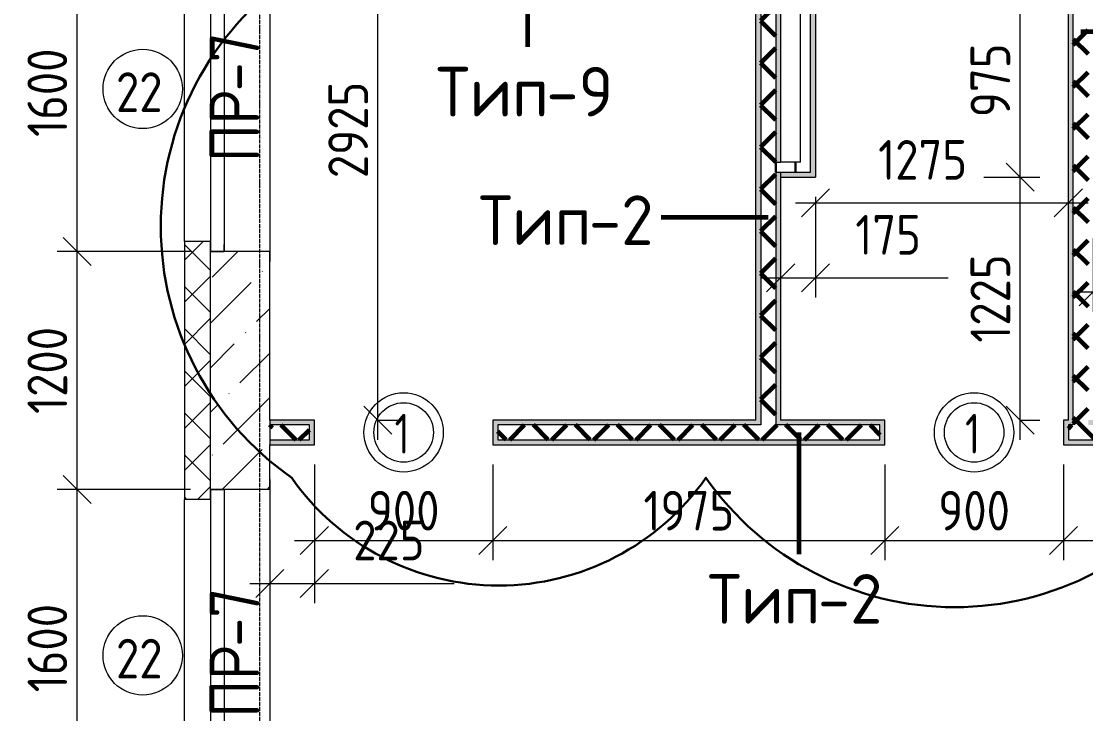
# Model space of a CAD drawing. Header units: millimetres. Extents: x -60946 to 138510, y -262288 to 24501.
# Drawn here: x -20793 to -15428, y -193954 to -190463 of the extents above; entities that cross this region are included whole.
import ezdxf

# ---------------------------------------------------------------- set-up
doc = ezdxf.new("R2010")
doc.units = ezdxf.units.MM
doc.linetypes.add('ADSK_Линия сетки', pattern=[25, 20, -2.5, 0, -2.5])
for name, color, linetype, lineweight in [('1) 2 вып перегородка', 7, 'Continuous', 60), ('2)Тип-2', 3, 'Continuous', 60), ('_ Окна', 7, 'Continuous', 18), ('Марки', 7, 'Continuous', 20), ('Марки дверей', 7, 'Continuous', 20), ('Марки окон', 7, 'Continuous', 20), ('Окна', 7, 'Continuous', 9), ('Оси', 7, 'Continuous', 9), ('Размеры', 7, 'Continuous', 9), ('Стены внутренние', 7, 'Continuous', 18), ('Стены наружные', 7, 'Continuous', 18), ('Стены штриховка', 7, 'Continuous', 9)]:
    doc.layers.add(name, color=color, linetype=linetype, lineweight=lineweight)
doc.layers.add('2)Тип-4', color=7, linetype='Continuous', lineweight=30, true_color=0x0080c0)
doc.styles.add('GOST Common_2', font='', dxfattribs={"width": 0.9, "height": 250})
doc.styles.add('GOST Common_3', font='', dxfattribs={"width": 0.9, "height": 200})
doc.styles.add('GOST Common_4', font='', dxfattribs={"height": 250})
doc.styles.add('GOST Common_B', font='', dxfattribs={"width": 0.8, "height": 200})
doc.styles.get('GOST Common_2').set_extended_font_data('GOST Common')
doc.styles.get('GOST Common_3').set_extended_font_data('GOST Common')
doc.styles.get('GOST Common_4').set_extended_font_data('GOST Common')
doc.styles.get('GOST Common_B').set_extended_font_data('GOST Common', bold=True)
doc.dimstyles.new('ADSK_Основной_2_0', dxfattribs={"dimscale": 304.8, "dimtxt": 201.142999, "dimasz": 0.463911, "dimexe": 0.328084, "dimexo": 0.328084, "dimgap": 0.164042, "dimtad": 1, "dimdec": 3, "dimrnd": 0.001, "dimdsep": 46, "dimtxsty": 'GOST Common_3', "dimblk1": 'OBLIQUE', "dimblk2": 'OBLIQUE', "dimsah": 1, "dimcen": 0.09, "dimdle": 0.328084, "dimazin": 2, "dimtfac": 1, "dimtdec": 4, "dimtix": 1, "dimtmove": 0, "dimatfit": 3, "dimfxl": 1, "dimtvp": 1, "dimtolj": 1, "dimtzin": 0, "dimlwd": 20, "dimlwe": 20, "dimarcsym": 2})
doc.dimstyles.new('ADSK_Основной_2_0_1', dxfattribs={"dimscale": 304.8, "dimtxt": 201.142999, "dimasz": 0.463911, "dimexe": 0.328084, "dimexo": 0.328084, "dimgap": 0.164042, "dimtad": 1, "dimdec": 3, "dimrnd": 0.001, "dimdsep": 46, "dimtxsty": 'GOST Common_3', "dimblk1": 'OBLIQUE', "dimblk2": 'OBLIQUE', "dimsah": 1, "dimcen": 0.09, "dimdle": 0.328084, "dimazin": 2, "dimtfac": 1, "dimtdec": 4, "dimtix": 1, "dimtmove": 1, "dimatfit": 3, "dimfxl": 1, "dimtvp": 1, "dimtolj": 1, "dimtzin": 0, "dimlwd": 20, "dimlwe": 20, "dimarcsym": 2})
doc.dimstyles.new('ADSK_Основной_2_0_2', dxfattribs={"dimscale": 304.8, "dimtxt": 201.142999, "dimasz": 0.463911, "dimexe": 0.328084, "dimexo": 0.328084, "dimgap": 0.164042, "dimtad": 1, "dimdec": 3, "dimrnd": 0.001, "dimdsep": 46, "dimtxsty": 'GOST Common_3', "dimblk1": 'OBLIQUE', "dimblk2": 'OBLIQUE', "dimsah": 1, "dimcen": 0.09, "dimdle": 0.328084, "dimazin": 2, "dimtfac": 1, "dimtdec": 4, "dimtix": 1, "dimtmove": 0, "dimatfit": 3, "dimfxl": 1, "dimtvp": 1, "dimtolj": 1, "dimtzin": 0, "dimlwd": 20, "dimlwe": 20, "dimarcsym": 2})
pattern_1 = [(45, (9.36, -198628.46), (-106.066, 106.066), []), (135, (9.36, -198628.46), (-106.066, -106.066), [])]

# ---------------------------------------------------------------- blocks, each defined once
blk = doc.blocks.new('ОКНО L03 _2СТ_RS - ОК-5_1600х2000h-3556607-Кладочный план 4-го этажа')
at = {"layer": '_ Окна'}
for p, q in [((-838.1, -79), (761.9, -79)), ((-838.1, -149), (-838.1, -79)), ((-838.1, -79), (-803.1, -79)), ((-818.1, -79), (-38.1, -79)), ((-38.1, -79), (741.9, -79)), ((761.9, -79), (726.9, -79)), ((761.9, -149), (761.9, -79)), ((-838.1, -149), (761.9, -149)), ((-838.1, -149), (-833.1, -149)), ((-818.1, -149), (-38.1, -149)), ((-38.1, -149), (741.9, -149)), ((761.9, -149), (756.9, -149))]:
    blk.add_line(p, q, dxfattribs=at)
at = {"layer": 'Окна'}
blk.add_line((-888.1, 150), (811.9, 150), dxfattribs=at)
blk = doc.blocks.new('_Oblique')
at = {"color": 0, "linetype": 'ByBlock', "lineweight": -2}
blk.add_line((-0.5, -0.5), (0.5, 0.5), dxfattribs=at)
blk = doc.blocks.new('*D5728')
at = {"layer": 'Defpoints', "color": 0, "transparency": 16777216}
for p in [(-20511.3, -192823.5), (-19839.6, -192823.5), (-19839.6, -194423.5)]:
    blk.add_point(p, dxfattribs=at)
at = {"layer": 'Размеры', "color": 0, "lineweight": 20, "transparency": 16777216}
for p, q in [((-20511.3, -194523.5), (-20511.3, -192723.5)), ((-19939.6, -192823.5), (-20611.3, -192823.5)), ((-19939.6, -194423.5), (-20611.3, -194423.5))]:
    blk.add_line(p, q, dxfattribs=at)
at = {"layer": 'Размеры', "color": 0, "lineweight": 20, "transparency": 16777216, "xscale": 141.4, "yscale": 141.4, "zscale": 141.4}
for p, rotation in [((-20511.3, -192823.5), 90), ((-20511.3, -194423.5), 270)]:
    blk.add_blockref('_Oblique', p, dxfattribs=dict(at, rotation=rotation))
at = {"layer": 'Размеры', "color": 0, "lineweight": 9, "transparency": 16777216, "insert": (-20661.3, -193623.5), "char_height": 200, "width": 560.473, "attachment_point": 5, "rotation": 90, "style": 'GOST Common_3'}
blk.add_mtext('\\A1;1600', dxfattribs=at)
blk = doc.blocks.new('*D5729')
at = {"layer": 'Defpoints', "color": 0, "transparency": 16777216}
for p in [(-20511.3, -191623.5), (-19839.6, -191623.5), (-19839.6, -192823.5)]:
    blk.add_point(p, dxfattribs=at)
at = {"layer": 'Размеры', "color": 0, "lineweight": 20, "transparency": 16777216}
for p, q in [((-20511.3, -192923.5), (-20511.3, -191523.5)), ((-19939.6, -191623.5), (-20611.3, -191623.5)), ((-19939.6, -192823.5), (-20611.3, -192823.5))]:
    blk.add_line(p, q, dxfattribs=at)
at = {"layer": 'Размеры', "color": 0, "lineweight": 20, "transparency": 16777216, "xscale": 141.4, "yscale": 141.4, "zscale": 141.4}
for p, rotation in [((-20511.3, -191623.5), 90), ((-20511.3, -192823.5), 270)]:
    blk.add_blockref('_Oblique', p, dxfattribs=dict(at, rotation=rotation))
at = {"layer": 'Размеры', "color": 0, "lineweight": 9, "transparency": 16777216, "insert": (-20661.3, -192223.5), "char_height": 200, "width": 560.473, "attachment_point": 5, "rotation": 90, "style": 'GOST Common_3'}
blk.add_mtext('\\A1;1200', dxfattribs=at)
blk = doc.blocks.new('*D5730')
at = {"layer": 'Defpoints', "color": 0, "transparency": 16777216}
for p in [(-20511.3, -190023.5), (-19839.6, -190023.5), (-19839.6, -191623.5)]:
    blk.add_point(p, dxfattribs=at)
at = {"layer": 'Размеры', "color": 0, "lineweight": 20, "transparency": 16777216}
for p, q in [((-20511.3, -191723.5), (-20511.3, -189923.5)), ((-19939.6, -190023.5), (-20611.3, -190023.5)), ((-19939.6, -191623.5), (-20611.3, -191623.5))]:
    blk.add_line(p, q, dxfattribs=at)
at = {"layer": 'Размеры', "color": 0, "lineweight": 20, "transparency": 16777216, "xscale": 141.4, "yscale": 141.4, "zscale": 141.4}
for p, rotation in [((-20511.3, -190023.5), 90), ((-20511.3, -191623.5), 270)]:
    blk.add_blockref('_Oblique', p, dxfattribs=dict(at, rotation=rotation))
at = {"layer": 'Размеры', "color": 0, "lineweight": 9, "transparency": 16777216, "insert": (-20661.3, -190823.5), "char_height": 200, "width": 560.473, "attachment_point": 5, "rotation": 90, "style": 'GOST Common_3'}
blk.add_mtext('\\A1;1600', dxfattribs=at)
blk = doc.blocks.new('*D6364')
at = {"layer": 'Defpoints', "color": 0, "transparency": 16777216}
for p in [(-19315.6, -192598.5), (-19540.6, -192980.5), (-19315.6, -193297.3)]:
    blk.add_point(p, dxfattribs=at)
at = {"layer": 'Размеры', "color": 0, "lineweight": 20, "transparency": 16777216}
for p, q in [((-19315.6, -192698.5), (-19315.6, -193397.3)), ((-19540.6, -193080.5), (-19540.6, -193397.3)), ((-19640.6, -193297.3), (-19315.6, -193297.3)), ((-19315.6, -193297.3), (-18611.4, -193297.3))]:
    blk.add_line(p, q, dxfattribs=at)
at = {"layer": 'Размеры', "color": 0, "lineweight": 20, "transparency": 16777216, "xscale": 141.4, "yscale": 141.4, "zscale": 141.4, "rotation": 180}
blk.add_blockref('_Oblique', (-19540.6, -193297.3), dxfattribs=at)
at = {"layer": 'Размеры', "color": 0, "lineweight": 20, "transparency": 16777216, "xscale": 141.4, "yscale": 141.4, "zscale": 141.4}
blk.add_blockref('_Oblique', (-19315.6, -193297.3), dxfattribs=at)
at = {"layer": 'Размеры', "color": 0, "lineweight": 9, "transparency": 16777216, "insert": (-19119.9, -192980.6), "char_height": 200, "width": 454.106, "attachment_point": 1, "line_spacing_factor": 1.022761, "style": 'GOST Common_3'}
blk.add_mtext('\\A1;225', dxfattribs=at)
blk = doc.blocks.new('*D6365')
at = {"layer": 'Defpoints', "color": 0, "transparency": 16777216}
for p in [(-19315.6, -192598.5), (-18415.6, -192598.5), (-18415.6, -193080.5)]:
    blk.add_point(p, dxfattribs=at)
at = {"layer": 'Размеры', "color": 0, "lineweight": 20, "transparency": 16777216}
for p, q in [((-19315.6, -192698.5), (-19315.6, -193180.5)), ((-18415.6, -192698.5), (-18415.6, -193180.5)), ((-19415.6, -193080.5), (-18315.6, -193080.5))]:
    blk.add_line(p, q, dxfattribs=at)
at = {"layer": 'Размеры', "color": 0, "lineweight": 20, "transparency": 16777216, "xscale": 141.4, "yscale": 141.4, "zscale": 141.4, "rotation": 180}
blk.add_blockref('_Oblique', (-19315.6, -193080.5), dxfattribs=at)
at = {"layer": 'Размеры', "color": 0, "lineweight": 20, "transparency": 16777216, "xscale": 141.4, "yscale": 141.4, "zscale": 141.4}
blk.add_blockref('_Oblique', (-18415.6, -193080.5), dxfattribs=at)
at = {"layer": 'Размеры', "color": 0, "lineweight": 9, "transparency": 16777216, "insert": (-18865.6, -192930.5), "char_height": 200, "width": 454.106, "attachment_point": 5, "style": 'GOST Common_3'}
blk.add_mtext('\\A1;900', dxfattribs=at)
blk = doc.blocks.new('*D6366')
at = {"layer": 'Defpoints', "color": 0, "transparency": 16777216}
for p in [(-18415.6, -192598.5), (-16440.6, -192598.5), (-16440.6, -193080.5)]:
    blk.add_point(p, dxfattribs=at)
at = {"layer": 'Размеры', "color": 0, "lineweight": 20, "transparency": 16777216}
for p, q in [((-18415.6, -192698.5), (-18415.6, -193180.5)), ((-16440.6, -192698.5), (-16440.6, -193180.5)), ((-18515.6, -193080.5), (-16340.6, -193080.5))]:
    blk.add_line(p, q, dxfattribs=at)
at = {"layer": 'Размеры', "color": 0, "lineweight": 20, "transparency": 16777216, "xscale": 141.4, "yscale": 141.4, "zscale": 141.4, "rotation": 180}
blk.add_blockref('_Oblique', (-18415.6, -193080.5), dxfattribs=at)
at = {"layer": 'Размеры', "color": 0, "lineweight": 20, "transparency": 16777216, "xscale": 141.4, "yscale": 141.4, "zscale": 141.4}
blk.add_blockref('_Oblique', (-16440.6, -193080.5), dxfattribs=at)
at = {"layer": 'Размеры', "color": 0, "lineweight": 9, "transparency": 16777216, "insert": (-17428.1, -192930.5), "char_height": 200, "width": 560.473, "attachment_point": 5, "style": 'GOST Common_3'}
blk.add_mtext('\\A1;1975', dxfattribs=at)
blk = doc.blocks.new('*D6367')
at = {"layer": 'Defpoints', "color": 0, "transparency": 16777216}
for p in [(-16440.6, -192598.5), (-15540.6, -192598.5), (-15540.6, -193080.5)]:
    blk.add_point(p, dxfattribs=at)
at = {"layer": 'Размеры', "color": 0, "lineweight": 20, "transparency": 16777216}
for p, q in [((-16440.6, -192698.5), (-16440.6, -193180.5)), ((-15540.6, -192698.5), (-15540.6, -193180.5)), ((-16540.6, -193080.5), (-15440.6, -193080.5))]:
    blk.add_line(p, q, dxfattribs=at)
at = {"layer": 'Размеры', "color": 0, "lineweight": 20, "transparency": 16777216, "xscale": 141.4, "yscale": 141.4, "zscale": 141.4, "rotation": 180}
blk.add_blockref('_Oblique', (-16440.6, -193080.5), dxfattribs=at)
at = {"layer": 'Размеры', "color": 0, "lineweight": 20, "transparency": 16777216, "xscale": 141.4, "yscale": 141.4, "zscale": 141.4}
blk.add_blockref('_Oblique', (-15540.6, -193080.5), dxfattribs=at)
at = {"layer": 'Размеры', "color": 0, "lineweight": 9, "transparency": 16777216, "insert": (-15990.6, -192930.5), "char_height": 200, "width": 454.106, "attachment_point": 5, "style": 'GOST Common_3'}
blk.add_mtext('\\A1;900', dxfattribs=at)
blk = doc.blocks.new('*D6368')
at = {"layer": 'Defpoints', "color": 0, "transparency": 16777216}
for p in [(-15540.6, -192598.5), (-14340.6, -192598.5), (-14340.6, -193080.5)]:
    blk.add_point(p, dxfattribs=at)
at = {"layer": 'Размеры', "color": 0, "lineweight": 20, "transparency": 16777216}
for p, q in [((-15540.6, -192698.5), (-15540.6, -193180.5)), ((-14340.6, -192698.5), (-14340.6, -193180.5)), ((-15640.6, -193080.5), (-14240.6, -193080.5))]:
    blk.add_line(p, q, dxfattribs=at)
at = {"layer": 'Размеры', "color": 0, "lineweight": 20, "transparency": 16777216, "xscale": 141.4, "yscale": 141.4, "zscale": 141.4, "rotation": 180}
blk.add_blockref('_Oblique', (-15540.6, -193080.5), dxfattribs=at)
at = {"layer": 'Размеры', "color": 0, "lineweight": 20, "transparency": 16777216, "xscale": 141.4, "yscale": 141.4, "zscale": 141.4}
blk.add_blockref('_Oblique', (-14340.6, -193080.5), dxfattribs=at)
at = {"layer": 'Размеры', "color": 0, "lineweight": 9, "transparency": 16777216, "insert": (-14940.6, -192930.5), "char_height": 200, "width": 560.473, "attachment_point": 5, "style": 'GOST Common_3'}
blk.add_mtext('\\A1;1200', dxfattribs=at)
blk = doc.blocks.new('*D6379')
at = {"layer": 'Defpoints', "color": 0, "transparency": 16777216}
for p in [(-19095.1, -189548.5), (-18995.2, -189548.5), (-19095.1, -192473.5)]:
    blk.add_point(p, dxfattribs=at)
at = {"layer": 'Размеры', "color": 0, "lineweight": 20, "transparency": 16777216}
for p, q in [((-18995.2, -192573.5), (-18995.2, -189448.5)), ((-18995.1, -189548.5), (-18895.2, -189548.5)), ((-18995.1, -192473.5), (-18895.2, -192473.5))]:
    blk.add_line(p, q, dxfattribs=at)
at = {"layer": 'Размеры', "color": 0, "lineweight": 20, "transparency": 16777216, "xscale": 141.4, "yscale": 141.4, "zscale": 141.4}
for p, rotation in [((-18995.2, -189548.5), 90), ((-18995.2, -192473.5), 270)]:
    blk.add_blockref('_Oblique', p, dxfattribs=dict(at, rotation=rotation))
at = {"layer": 'Размеры', "color": 0, "lineweight": 9, "transparency": 16777216, "insert": (-19145.2, -191011), "char_height": 200, "width": 605.475, "attachment_point": 5, "rotation": 90, "style": 'GOST Common_3'}
blk.add_mtext('\\A1;2925', dxfattribs=at)
blk = doc.blocks.new('*D6382')
at = {"layer": 'Defpoints', "color": 0, "transparency": 16777216}
for p in [(-16790.6, -191248.5), (-16965.6, -191456.7), (-16790.6, -191756.6)]:
    blk.add_point(p, dxfattribs=at)
at = {"layer": 'Размеры', "color": 0, "lineweight": 20, "transparency": 16777216}
for p, q in [((-16790.6, -191348.5), (-16790.6, -191856.6)), ((-16965.6, -191556.7), (-16965.6, -191856.6)), ((-17065.6, -191756.6), (-16790.6, -191756.6)), ((-16790.6, -191756.6), (-16120.7, -191756.6))]:
    blk.add_line(p, q, dxfattribs=at)
at = {"layer": 'Размеры', "color": 0, "lineweight": 20, "transparency": 16777216, "xscale": 141.4, "yscale": 141.4, "zscale": 141.4, "rotation": 180}
blk.add_blockref('_Oblique', (-16965.6, -191756.6), dxfattribs=at)
at = {"layer": 'Размеры', "color": 0, "lineweight": 20, "transparency": 16777216, "xscale": 141.4, "yscale": 141.4, "zscale": 141.4}
blk.add_blockref('_Oblique', (-16790.6, -191756.6), dxfattribs=at)
at = {"layer": 'Размеры', "color": 0, "lineweight": 9, "transparency": 16777216, "insert": (-16589.5, -191439.9), "char_height": 200, "width": 409.104, "attachment_point": 1, "line_spacing_factor": 1.022761, "style": 'GOST Common_3'}
blk.add_mtext('\\A1;175', dxfattribs=at)
blk = doc.blocks.new('*D6383')
at = {"layer": 'Defpoints', "color": 0, "transparency": 16777216}
for p in [(-16790.6, -191248.5), (-15515.6, -191378.6), (-15515.6, -191456.7)]:
    blk.add_point(p, dxfattribs=at)
at = {"layer": 'Размеры', "color": 0, "lineweight": 20, "transparency": 16777216}
for p, q in [((-15515.6, -191356.7), (-15515.6, -191278.6)), ((-16890.6, -191378.6), (-15415.6, -191378.6)), ((-16790.6, -191348.5), (-16790.6, -191478.6))]:
    blk.add_line(p, q, dxfattribs=at)
at = {"layer": 'Размеры', "color": 0, "lineweight": 20, "transparency": 16777216, "xscale": 141.4, "yscale": 141.4, "zscale": 141.4, "rotation": 180}
blk.add_blockref('_Oblique', (-16790.6, -191378.6), dxfattribs=at)
at = {"layer": 'Размеры', "color": 0, "lineweight": 20, "transparency": 16777216, "xscale": 141.4, "yscale": 141.4, "zscale": 141.4}
blk.add_blockref('_Oblique', (-15515.6, -191378.6), dxfattribs=at)
at = {"layer": 'Размеры', "color": 0, "lineweight": 9, "transparency": 16777216, "insert": (-16474.1, -191062), "char_height": 200, "width": 560.473, "attachment_point": 1, "line_spacing_factor": 1.022761, "style": 'GOST Common_3'}
blk.add_mtext('\\A1;1275', dxfattribs=at)
blk = doc.blocks.new('*D6387')
at = {"layer": 'Defpoints', "color": 0, "transparency": 16777216}
for p in [(-16041.6, -191248.5), (-15758.8, -191248.5), (-15858.8, -192473.5)]:
    blk.add_point(p, dxfattribs=at)
at = {"layer": 'Размеры', "color": 0, "lineweight": 20, "transparency": 16777216}
for p, q in [((-15758.8, -192573.5), (-15758.8, -191148.5)), ((-15941.6, -191248.5), (-15658.8, -191248.5)), ((-15758.8, -192473.5), (-15658.8, -192473.5))]:
    blk.add_line(p, q, dxfattribs=at)
at = {"layer": 'Размеры', "color": 0, "lineweight": 20, "transparency": 16777216, "xscale": 141.4, "yscale": 141.4, "zscale": 141.4}
for p, rotation in [((-15758.8, -191248.5), 90), ((-15758.8, -192473.5), 270)]:
    blk.add_blockref('_Oblique', p, dxfattribs=dict(at, rotation=rotation))
at = {"layer": 'Размеры', "color": 0, "lineweight": 9, "transparency": 16777216, "insert": (-15908.8, -191861), "char_height": 200, "width": 560.473, "attachment_point": 5, "rotation": 90, "style": 'GOST Common_3'}
blk.add_mtext('\\A1;1225', dxfattribs=at)
blk = doc.blocks.new('*D6388')
at = {"layer": 'Defpoints', "color": 0, "transparency": 16777216}
for p in [(-15858.8, -190273.5), (-15758.8, -190273.5), (-16041.6, -191248.5)]:
    blk.add_point(p, dxfattribs=at)
at = {"layer": 'Размеры', "color": 0, "lineweight": 20, "transparency": 16777216}
for p, q in [((-15758.8, -191348.5), (-15758.8, -190173.5)), ((-15758.8, -190273.5), (-15658.8, -190273.5)), ((-15941.6, -191248.5), (-15658.8, -191248.5))]:
    blk.add_line(p, q, dxfattribs=at)
at = {"layer": 'Размеры', "color": 0, "lineweight": 20, "transparency": 16777216, "xscale": 141.4, "yscale": 141.4, "zscale": 141.4}
for p, rotation in [((-15758.8, -190273.5), 90), ((-15758.8, -191248.5), 270)]:
    blk.add_blockref('_Oblique', p, dxfattribs=dict(at, rotation=rotation))
at = {"layer": 'Размеры', "color": 0, "lineweight": 9, "transparency": 16777216, "insert": (-15908.8, -190761), "char_height": 200, "width": 454.106, "attachment_point": 5, "rotation": 90, "style": 'GOST Common_3'}
blk.add_mtext('\\A1;975', dxfattribs=at)
blk = doc.blocks.new('*D6389')
at = {"layer": 'Defpoints', "color": 0, "transparency": 16777216}
for p in [(-15390.6, -191456.7), (-15215.6, -191456.7), (-15215.6, -191827.8)]:
    blk.add_point(p, dxfattribs=at)
at = {"layer": 'Размеры', "color": 0, "lineweight": 20, "transparency": 16777216}
for p, q in [((-15390.6, -191556.7), (-15390.6, -191927.8)), ((-15215.6, -191556.7), (-15215.6, -191927.8)), ((-15490.6, -191827.8), (-15215.6, -191827.8)), ((-15215.6, -191827.8), (-14545.7, -191827.8))]:
    blk.add_line(p, q, dxfattribs=at)
at = {"layer": 'Размеры', "color": 0, "lineweight": 20, "transparency": 16777216, "xscale": 141.4, "yscale": 141.4, "zscale": 141.4, "rotation": 180}
blk.add_blockref('_Oblique', (-15390.6, -191827.8), dxfattribs=at)
at = {"layer": 'Размеры', "color": 0, "lineweight": 20, "transparency": 16777216, "xscale": 141.4, "yscale": 141.4, "zscale": 141.4}
blk.add_blockref('_Oblique', (-15215.6, -191827.8), dxfattribs=at)
at = {"layer": 'Размеры', "color": 0, "lineweight": 9, "transparency": 16777216, "insert": (-15014.5, -191511.2), "char_height": 200, "width": 409.104, "attachment_point": 1, "line_spacing_factor": 1.022761, "style": 'GOST Common_3'}
blk.add_mtext('\\A1;175', dxfattribs=at)
blk = doc.blocks.new('М_двери1 - Марка экземпляра 2-3719212-Кладочный план 4-го этажа')
at = {"layer": 'Марки дверей'}
for radius in [2, 1.5]:
    blk.add_circle((0, 0), radius, dxfattribs=at)
blk = doc.blocks.new('М_окна1 - Маркировка типоразмера-1510237-Кладочный план 4-го этажа')
at = {"layer": 'Марки окон'}
blk.add_circle((0, 0), 2, dxfattribs=at)

msp = doc.modelspace()

# ---------------------------------------------------------------- hatches: boundary and pattern name
at = {"layer": '2)Тип-2'}
h = msp.add_hatch(color=256, dxfattribs=at)
h.paths.add_polyline_path([(-17090.6385, -192473.4914), (-17065.6385, -192473.4914), (-17065.6385, -189548.4914), (-17090.6385, -189548.4914), (-17090.6385, -192270.5967)])
h.paths.add_polyline_path([(-17065.6385, -189498.4914), (-17065.6385, -187623.4914), (-17090.6385, -187623.4914), (-17090.6385, -189498.4914)])
h = msp.add_hatch(dxfattribs=at)
h.set_pattern_fill('FP_4', color=256, style=0, pattern_type=2)
h.set_pattern_definition(pattern_1)
h.paths.add_polyline_path([(-17065.6385, -192498.4914), (-16990.6385, -192498.4914), (-16990.6385, -187623.4914), (-17065.6385, -187623.4914), (-17065.6385, -192473.4914)])
h = msp.add_hatch(color=256, dxfattribs=at)
h.paths.add_polyline_path([(-16990.6385, -192473.4914), (-16965.6385, -192473.4914), (-16965.6385, -191223.4914), (-16990.6385, -191223.4914), (-16990.6385, -192270.5967)])
h.paths.add_polyline_path([(-16965.6385, -191173.4914), (-16965.6385, -190248.4914), (-16990.6385, -190248.4914), (-16990.6385, -191173.4914)])
h.paths.add_polyline_path([(-16965.6385, -190173.4914), (-16965.6385, -187623.4914), (-16990.6385, -187623.4914), (-16990.6385, -190173.4914)])
h = msp.add_hatch(color=256, dxfattribs=at)
h.paths.add_polyline_path([(-15490.6385, -192473.4914), (-15490.6385, -188073.4914), (-15515.6385, -188073.4914), (-15515.6385, -192473.4914)])
h.paths.add_polyline_path([(-15490.6385, -188023.4914), (-15490.6385, -187623.4914), (-15515.6385, -187623.4914), (-15515.6385, -188023.4914)])
h = msp.add_hatch(dxfattribs=at)
h.set_pattern_fill('FP_4', color=256, style=0, pattern_type=2)
h.set_pattern_definition(pattern_1)
h.paths.add_polyline_path([(-15415.6385, -192498.4914), (-15415.6385, -187623.4914), (-15490.6385, -187623.4914), (-15490.6385, -192498.4914)])
h = msp.add_hatch(color=256, dxfattribs=at)
h.paths.add_polyline_path([(-19315.6385, -192598.4914), (-19315.6385, -192473.4914), (-19540.6385, -192473.4914), (-19540.6385, -192498.4914), (-19340.6385, -192498.4914), (-19340.6385, -192598.4914)])
h.paths.add_polyline_path([(-16465.6385, -192598.4914), (-16440.6385, -192598.4914), (-16440.6385, -192473.4914), (-16990.6385, -192473.4914), (-16990.6385, -192498.4914), (-16465.6385, -192498.4914), (-16465.6385, -192573.4914)])
h.paths.add_polyline_path([(-13140.6385, -192598.4914), (-13115.6385, -192598.4914), (-13115.6385, -192498.4914), (-12990.6385, -192498.4914), (-12990.6385, -192473.4914), (-13140.6385, -192473.4914)])
h.paths.add_polyline_path([(-14340.6385, -192598.4914), (-14340.6385, -192473.4914), (-15415.6385, -192473.4914), (-15415.6385, -192498.4914), (-14365.6385, -192498.4914), (-14365.6385, -192598.4914)])
h.paths.add_polyline_path([(-18415.6385, -192598.4914), (-18390.6385, -192598.4914), (-18390.6385, -192498.4914), (-17065.6385, -192498.4914), (-17065.6385, -192473.4914), (-18415.6385, -192473.4914)])
h.paths.add_polyline_path([(-15515.6385, -192598.4914), (-15515.6385, -192498.4914), (-15490.6385, -192498.4914), (-15490.6385, -192473.4914), (-15540.6385, -192473.4914), (-15540.6385, -192598.4914)])
h.paths.add_polyline_path([(-12915.6385, -192498.4914), (-12890.6385, -192498.4914), (-12890.6385, -192473.4914), (-12915.6385, -192473.4914)])
h = msp.add_hatch(color=256, dxfattribs=at)
h.paths.add_polyline_path([(-15515.6385, -192598.4914), (-14365.6385, -192598.4914), (-14365.6385, -192573.4914), (-15515.6385, -192573.4914)])
h.paths.add_polyline_path([(-12890.6385, -192598.4914), (-12890.6385, -192498.4914), (-12915.6385, -192498.4914), (-12915.6385, -192573.4914), (-13115.6385, -192573.4914), (-13115.6385, -192598.4914)])
h.paths.add_polyline_path([(-19540.6385, -192598.4914), (-19340.6385, -192598.4914), (-19340.6385, -192573.4914), (-19540.6385, -192573.4914)])
h.paths.add_polyline_path([(-18155.8748, -192598.4914), (-16465.6385, -192598.4914), (-16465.6385, -192573.4914), (-18390.6385, -192573.4914), (-18390.6385, -192598.4914)])
h = msp.add_hatch(dxfattribs=at)
h.set_pattern_fill('FP_4', color=256, style=0, pattern_type=2)
h.set_pattern_definition(pattern_1)
h.paths.add_polyline_path([(-16465.6385, -192573.4914), (-16465.6385, -192498.4914), (-18390.6385, -192498.4914), (-18390.6385, -192573.4914), (-16505.7919, -192573.4914)])
h.paths.add_polyline_path([(-12915.6385, -192573.4914), (-12915.6385, -192498.4914), (-13115.6385, -192498.4914), (-13115.6385, -192573.4914)])
h.paths.add_polyline_path([(-19540.6385, -192573.4914), (-19340.6385, -192573.4914), (-19340.6385, -192498.4914), (-19540.6385, -192498.4914)])
h.paths.add_polyline_path([(-14365.6385, -192573.4914), (-14365.6385, -192498.4914), (-15515.6385, -192498.4914), (-15515.6385, -192573.4914), (-14855.7089, -192573.4914)])
at = {"layer": '2)Тип-4', "true_color": 0x0080c0, "transparency": 33554687}
h = msp.add_hatch(color=142, dxfattribs=at)
h.paths.add_polyline_path([(-16790.6385, -191223.4914), (-16790.6385, -190273.4914), (-16815.6385, -190273.4914), (-16815.6385, -191223.4914)])
h.paths.add_polyline_path([(-16815.6385, -190148.4914), (-16790.6385, -190148.4914), (-16790.6385, -188098.4914), (-16815.6385, -188098.4914), (-16815.6385, -189448.4731)])
h = msp.add_hatch(dxfattribs=at)
h.set_pattern_fill('FP_6', color=142, style=0, pattern_type=2)
h.set_pattern_definition([(90, (9.36, -198628.46), (-100, 6e-15), [])])
h.paths.add_polyline_path([(-16990.6385, -191223.4914), (-16815.6385, -191223.4914), (-16815.6385, -191173.4914), (-16990.6385, -191173.4914)])
msp.add_hatch(color=142, dxfattribs=at).paths.add_polyline_path([(-16790.6385, -191248.4914), (-16790.6385, -191223.4914), (-16965.6385, -191223.4914), (-16965.6385, -191248.4914)])
at = {"layer": 'Стены внутренние', "lineweight": 9}
h = msp.add_hatch(dxfattribs=at)
h.set_pattern_fill('FP_2', color=256, style=0, pattern_type=2)
h.set_pattern_definition([(45, (9.36, -198628.46), (84.1895, 308.696), [396.875, -79.375, 3.353, -76.022])])
h.paths.add_polyline_path([(-19790.6385, -205423.4914), (-19540.6385, -205423.4914), (-19540.6385, -202023.4914), (-19839.6385, -202023.4914), (-19840.6385, -205423.4914), (-19805.9578, -205423.4914)])
h.paths.add_polyline_path([(-19839.6385, -200473.4914), (-19839.6385, -200423.4914), (-19540.6385, -200423.4914), (-19540.6385, -198223.4914), (-19839.6385, -198223.4914), (-19840.6385, -200473.4914)])
h.paths.add_polyline_path([(-19840.6385, -196673.4914), (-19839.6385, -196673.4914), (-19839.6385, -196623.4914), (-19540.6385, -196623.4914), (-19540.6385, -194423.4914), (-19839.6385, -194423.4914), (-19840.6385, -195092.7203)])
h.paths.add_polyline_path([(-19840.6385, -192873.4914), (-19839.6385, -192873.4914), (-19839.6385, -192823.4914), (-19540.6385, -192823.4914), (-19540.6385, -191623.4914), (-19839.6385, -191623.4914), (-19840.6385, -191573.4914)])
h.paths.add_polyline_path([(-19839.6385, -190073.4914), (-19839.6385, -190023.4914), (-19540.6385, -190023.4914), (-19540.6385, -187623.4914), (-19840.6385, -187623.4914), (-19840.6385, -190073.4914)])
at = {"layer": 'Стены наружные', "lineweight": 9}
h = msp.add_hatch(dxfattribs=at)
h.set_pattern_fill('FP_4', color=256, style=0, pattern_type=2)
h.set_pattern_definition(pattern_1)
h.paths.add_polyline_path([(-19840.6385, -205423.4914), (-19840.6385, -201973.4914), (-19970.6385, -201973.4914), (-19970.6385, -205423.4914)])
h.paths.add_polyline_path([(-19840.6385, -200473.4914), (-19840.6385, -198173.4914), (-19970.6385, -198173.4914), (-19970.6385, -200473.4914)])
h.paths.add_polyline_path([(-19970.6385, -196673.4914), (-19840.6385, -196673.4914), (-19840.6385, -194373.4914), (-19970.6385, -194373.4914), (-19970.6385, -195092.7203)])
h.paths.add_polyline_path([(-19970.6385, -192873.4914), (-19840.6385, -192873.4914), (-19840.6385, -191573.4914), (-19970.6385, -191573.4914)])
h.paths.add_polyline_path([(-19840.6385, -190073.4914), (-19840.6385, -187803.4914), (-19970.6385, -187803.4914), (-19970.6385, -190073.4914)])

# ---------------------------------------------------------------- linework, layer by layer
at = {"layer": '1) 2 вып перегородка'}
msp.add_line((-18241.9633, -189523.4914), (-18241.9633, -190592.7069), dxfattribs=at)
at = {"layer": '2)Тип-2'}
for p, q in [((-15453.1385, -190515.4645), (-15156.0461, -190515.4645)), ((-17028.1385, -191451.9136), (-17567.4811, -191451.9136)), ((-16873.8099, -192535.9914), (-16873.8099, -193149.6419))]:
    msp.add_line(p, q, dxfattribs=at)
at = {"layer": '2)Тип-4', "color": 5}
msp.add_lwpolyline([(-19429.6347, -192764.5767, -0.52056705), (-19429.6347, -190229.4906, -0.52056705), (-19429.6347, -188664.4055, -0.52056705), (-19429.6347, -187203.9215, -0.52056705), (-17910.0608, -186753.5778, -0.52056705), (-15238.6374, -186753.5778, -0.52056705), (-12864.0527, -186753.5778, -0.52056705), (-12770.6622, -188161.3863, -0.52056705), (-12770.6622, -189987.0223, -0.52056705), (-12770.6622, -192694.4436, -0.52056705), (-14836.4927, -192764.5767, -0.52056705), (-17342.4494, -192764.5767, -0.52056705)], format="xyb", close=True, dxfattribs=at)
at = {"layer": 'Оси', "linetype": 'ADSK_Линия сетки', "lineweight": 5}
msp.add_line((-19590.6385, -209602.3427), (-19590.6385, -174127.5463), dxfattribs=at)
at = {"layer": 'Стены внутренние', "lineweight": 5}
for p, q in [((-15515.6385, -192473.4914), (-15515.6385, -188098.4914)), ((-17090.6385, -192473.4914), (-17090.6385, -189548.4914)), ((-19540.6385, -190023.4914), (-19540.6385, -191623.4914)), ((-16965.6385, -190273.4914), (-16965.6385, -191173.4914)), ((-16865.6385, -191173.4914), (-16865.6385, -190273.4914)), ((-16790.6385, -190273.4914), (-16790.6385, -191248.4914)), ((-16865.6385, -191173.4914), (-16965.6385, -191173.4914)), ((-16965.6385, -191248.4914), (-16965.6385, -192473.4914)), ((-16965.6385, -191248.4914), (-16790.6385, -191248.4914)), ((-19840.6385, -191573.4914), (-19839.6385, -191573.4914)), ((-19839.6385, -191623.4914), (-19839.6385, -191573.4914)), ((-19540.6385, -191623.4914), (-19839.6385, -191623.4914)), ((-19540.6385, -192473.4914), (-19540.6385, -191623.4914)), ((-19315.6385, -192473.4914), (-19540.6385, -192473.4914)), ((-19315.6385, -192598.4914), (-19315.6385, -192473.4914)), ((-17090.6385, -192473.4914), (-18415.6385, -192473.4914)), ((-18415.6385, -192473.4914), (-18415.6385, -192598.4914)), ((-16440.6385, -192473.4914), (-16965.6385, -192473.4914)), ((-16440.6385, -192598.4914), (-16440.6385, -192473.4914)), ((-15515.6385, -192473.4914), (-15540.6385, -192473.4914)), ((-15540.6385, -192473.4914), (-15540.6385, -192598.4914)), ((-19540.6385, -192823.4914), (-19540.6385, -192598.4914)), ((-19540.6385, -192598.4914), (-19315.6385, -192598.4914)), ((-18415.6385, -192598.4914), (-16440.6385, -192598.4914)), ((-15540.6385, -192598.4914), (-14340.6385, -192598.4914)), ((-19839.6385, -192873.4914), (-19839.6385, -192823.4914)), ((-19540.6385, -192823.4914), (-19839.6385, -192823.4914)), ((-19540.6385, -192823.4914), (-19540.6385, -194423.4914)), ((-19840.6385, -192873.4914), (-19839.6385, -192873.4914))]:
    msp.add_line(p, q, dxfattribs=at)
at = {"layer": 'Стены наружные', "lineweight": 9}
for p, q in [((-19970.6385, -191573.4914), (-19970.6385, -190073.4914)), ((-19970.6385, -191573.4914), (-19970.6385, -192873.4914)), ((-19840.6385, -191573.4914), (-19970.6385, -191573.4914)), ((-19970.6385, -194373.4914), (-19970.6385, -192873.4914)), ((-19840.6385, -192873.4914), (-19970.6385, -192873.4914))]:
    msp.add_line(p, q, dxfattribs=at)
at = {"layer": 'Стены штриховка', "lineweight": 9}
for p, q in [((-17065.6385, -187623.4914), (-17065.6385, -192498.4914)), ((-15490.6385, -192498.4914), (-15490.6385, -187623.4914)), ((-16815.6385, -191223.4914), (-16815.6385, -188073.4914)), ((-16990.6385, -190248.4914), (-16990.6385, -192498.4914)), ((-16990.6385, -191173.4914), (-16965.6385, -191173.4914)), ((-16990.6385, -191223.4914), (-16815.6385, -191223.4914)), ((-16965.6385, -191223.4914), (-16965.6385, -191248.4914)), ((-19840.6385, -191573.4914), (-19840.6385, -192873.4914)), ((-19540.6385, -192473.4914), (-19540.6385, -192598.4914)), ((-19340.6385, -192498.4914), (-19540.6385, -192498.4914)), ((-19340.6385, -192573.4914), (-19340.6385, -192498.4914)), ((-17065.6385, -192498.4914), (-18390.6385, -192498.4914)), ((-18390.6385, -192498.4914), (-18390.6385, -192573.4914)), ((-16465.6385, -192498.4914), (-16990.6385, -192498.4914)), ((-16465.6385, -192573.4914), (-16465.6385, -192498.4914)), ((-15490.6385, -192498.4914), (-15515.6385, -192498.4914)), ((-15515.6385, -192498.4914), (-15515.6385, -192573.4914)), ((-19540.6385, -192573.4914), (-19340.6385, -192573.4914)), ((-18390.6385, -192573.4914), (-16465.6385, -192573.4914)), ((-15515.6385, -192573.4914), (-14365.6385, -192573.4914))]:
    msp.add_line(p, q, dxfattribs=at)

# ---------------------------------------------------------------- block references
at = {"layer": 'Марки дверей', "xscale": 99.99999999999993, "yscale": 99.99999999999993, "zscale": 99.99999999999993}
for p in [(-18865.6385, -192535.9914), (-15990.6385, -192535.9914)]:
    msp.add_blockref('М_двери1 - Марка экземпляра 2-3719212-Кладочный план 4-го этажа', p, dxfattribs=at)
at = {"layer": 'Марки окон', "lineweight": 9, "xscale": 99.99999999999993, "yscale": 99.99999999999993, "zscale": 99.99999999999993}
for p in [(-20180.6385, -190804.2069), (-20180.6385, -193660.2069)]:
    msp.add_blockref('М_окна1 - Маркировка типоразмера-1510237-Кладочный план 4-го этажа', p, dxfattribs=at)
at = {"layer": 'Окна', "lineweight": 9, "rotation": 269.9999999999997}
for p in [(-19690.6385, -190861.5914), (-19690.6385, -193661.5914)]:
    msp.add_blockref('ОКНО L03 _2СТ_RS - ОК-5_1600х2000h-3556607-Кладочный план 4-го этажа', p, dxfattribs=at)

# ---------------------------------------------------------------- texts
at = {"layer": '1) 2 вып перегородка', "color": 116, "lineweight": 9, "true_color": 0x008040, "char_height": 250, "attachment_point": 1, "style": 'GOST Common_4'}
for s, insert, width in [('Тип', (-18701.9633, -190693.2798), 673.4175), ('-9', (-18146.3383, -190693.2798), 432.91125)]:
    msp.add_mtext(s, dxfattribs=dict(at, insert=insert, width=width))
at = {"layer": '2)Тип-2', "color": 116, "lineweight": 9, "true_color": 0x008040, "char_height": 250, "attachment_point": 1, "style": 'GOST Common_4'}
for s, insert, width in [('Тип', (-18487.4811, -191340.9865), 673.4175), ('-2', (-17931.8561, -191340.9865), 432.91125), ('Тип', (-17333.8099, -193250.2148), 673.4175), ('-2', (-16778.1849, -193250.2148), 432.91125)]:
    msp.add_mtext(s, dxfattribs=dict(at, insert=insert, width=width))
at = {"layer": 'Марки', "lineweight": 9, "char_height": 250, "attachment_point": 1, "rotation": 90, "style": 'GOST Common_2'}
for s, insert, width in [('-7', (-19843.1196, -190816.2348), 389.620125), ('ПР', (-19843.1196, -191173.4223), 432.91125), ('-7', (-19843.1196, -193616.2348), 389.620125), ('ПР', (-19843.1196, -193973.4223), 432.91125)]:
    msp.add_mtext(s, dxfattribs=dict(at, insert=insert, width=width))
at = {"layer": 'Марки дверей', "lineweight": 5, "char_height": 200, "width": 102.616, "attachment_point": 1, "style": 'GOST Common_B'}
for insert in [(-18911.2959, -192442.3325), (-16036.2959, -192442.3325)]:
    msp.add_mtext('\\fGOST Common|b1|i0|c204|p34|;\\W.8;1', dxfattribs=dict(at, insert=insert))
at = {"layer": 'Марки окон', "lineweight": 5, "char_height": 200, "width": 317.46825, "attachment_point": 1, "style": 'GOST Common_3'}
for insert in [(-20315.1959, -190720.4215), (-20315.1959, -193576.4215)]:
    msp.add_mtext('22', dxfattribs=dict(at, insert=insert))

# ---------------------------------------------------------------- dimensions: what is measured, and where the dimension line sits
at = {"layer": 'Размеры', "lineweight": 9}
for base, p1, p2, dimstyle, override, picture, middle in [((-18995.1548, -189548.4914), (-19095.1397, -192473.4914), (-19095.1397, -189548.4914), 'ADSK_Основной_2_0_2', {"dimpost": '<>', "dimfxl": 2925}, '*D6379', (-19145.1548, -191010.9914)), ((-20511.2838, -190023.4914), (-19839.6385, -191623.4914), (-19839.6385, -190023.4914), 'ADSK_Основной_2_0_1', {"dimpost": '<>', "dimfxl": 1600}, '*D5730', (-20661.2838, -190823.4914)), ((-15758.8096, -190273.4914), (-16041.5729, -191248.4914), (-15858.7945, -190273.4914), 'ADSK_Основной_2_0_2', {"dimpost": '<>', "dimfxl": 991.984337}, '*D6388', (-15908.8096, -190760.9914)), ((-15758.8096, -191248.4914), (-15858.7945, -192473.4914), (-16041.5729, -191248.4914), 'ADSK_Основной_2_0_2', {"dimpost": '<>', "dimfxl": 1238.560828}, '*D6387', (-15908.8096, -191860.9914)), ((-20511.2838, -191623.4914), (-19839.6385, -192823.4914), (-19839.6385, -191623.4914), 'ADSK_Основной_2_0_1', {"dimpost": '<>', "dimfxl": 1200}, '*D5729', (-20661.2838, -192223.4914)), ((-20511.2838, -192823.4914), (-19839.6385, -194423.4914), (-19839.6385, -192823.4914), 'ADSK_Основной_2_0_1', {"dimpost": '<>', "dimfxl": 1600}, '*D5728', (-20661.2838, -193623.4914))]:
    dim = msp.add_linear_dim(base=base, p1=p1, p2=p2, angle=90, dimstyle=dimstyle, override=override, dxfattribs=at)
    dim.commit()
    dim.dimension.update_dxf_attribs({"geometry": picture, "text_midpoint": middle})
for base, p1, p2, override, picture, middle in [((-15515.6385, -191378.6177), (-16790.6385, -191248.4914), (-15515.6385, -191456.6651), {"dimpost": '<>', "dimfxl": 1291.882842}, '*D6383', (-16193.8285, -191378.6177)), ((-16790.6385, -191756.5603), (-16965.6385, -191456.6651), (-16790.6385, -191248.4914), {"dimpost": '<>', "dimfxl": 271.958229}, '*D6382', (-16384.9528, -191756.5603)), ((-15215.6385, -191827.8344), (-15390.6385, -191456.6651), (-15215.6385, -191456.6651), {"dimpost": '<>', "dimfxl": 175}, '*D6389', (-14809.9528, -191827.8344)), ((-19315.6385, -193297.2984), (-19540.6385, -192980.4696), (-19315.6385, -192598.4914), {"dimpost": '<>', "dimfxl": 443.319644}, '*D6364', (-18892.8099, -193297.2984))]:
    dim = msp.add_linear_dim(base=base, p1=p1, p2=p2, dimstyle='ADSK_Основной_2_0', override=override, dxfattribs=at)
    dim.commit()
    dim.dimension.update_dxf_attribs({"geometry": picture, "text_midpoint": middle, "dimtype": 160})
for base, p1, p2, override, picture, middle in [((-18415.6385, -193080.4545), (-19315.6385, -192598.4914), (-18415.6385, -192598.4914), {"dimpost": '<>', "dimfxl": 900}, '*D6365', (-18865.6385, -192930.4545)), ((-16440.6385, -193080.4545), (-18415.6385, -192598.4914), (-16440.6385, -192598.4914), {"dimpost": '<>', "dimfxl": 1975}, '*D6366', (-17428.1385, -192930.4545)), ((-15540.6385, -193080.4545), (-16440.6385, -192598.4914), (-15540.6385, -192598.4914), {"dimpost": '<>', "dimfxl": 900}, '*D6367', (-15990.6385, -192930.4545)), ((-14340.6385, -193080.4545), (-15540.6385, -192598.4914), (-14340.6385, -192598.4914), {"dimpost": '<>', "dimfxl": 1200}, '*D6368', (-14940.6385, -192930.4545))]:
    dim = msp.add_linear_dim(base=base, p1=p1, p2=p2, dimstyle='ADSK_Основной_2_0_2', override=override, dxfattribs=at)
    dim.commit()
    dim.dimension.update_dxf_attribs({"geometry": picture, "text_midpoint": middle})

doc.saveas('drawing.dxf')
